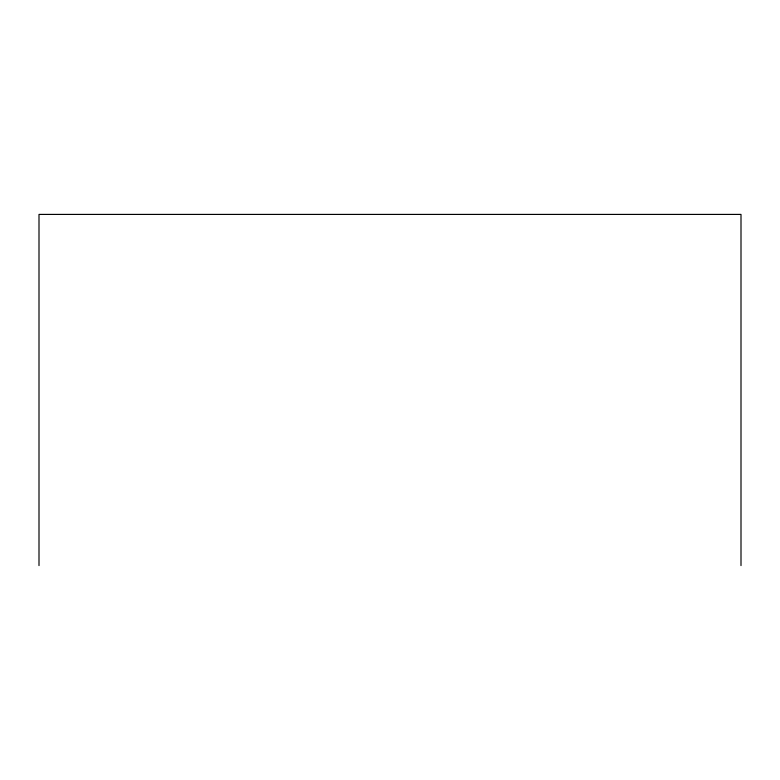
<?xml version="1.0" encoding="UTF-8"?>
<svg xmlns="http://www.w3.org/2000/svg" width="780" height="780" viewBox="0 0 780 780"><rect width="100%" height="100%" fill="white"/><g stroke="black" fill="none" stroke-linecap="round" stroke-linejoin="round"><path stroke-width="1.17" d="M741 565.588L741 214.412L39 214.412L39 565.588"/></g></svg>
